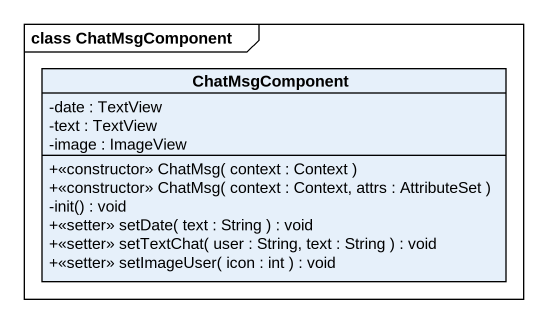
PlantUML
@startuml
mainframe class ChatMsgComponent
hide circle
hide empty members
skinparam classAttributeIconSize 0
class ChatMsgComponent {
  -date : TextView
  -text : TextView
  -image : ImageView
  +<<constructor>> ChatMsg( context : Context )
  +<<constructor>> ChatMsg( context : Context, attrs : AttributeSet )
  -init() : void
  +<<setter>> setDate( text : String ) : void
  +<<setter>> setTextChat( user : String, text : String ) : void
  +<<setter>> setImageUser( icon : int ) : void
}
@enduml
